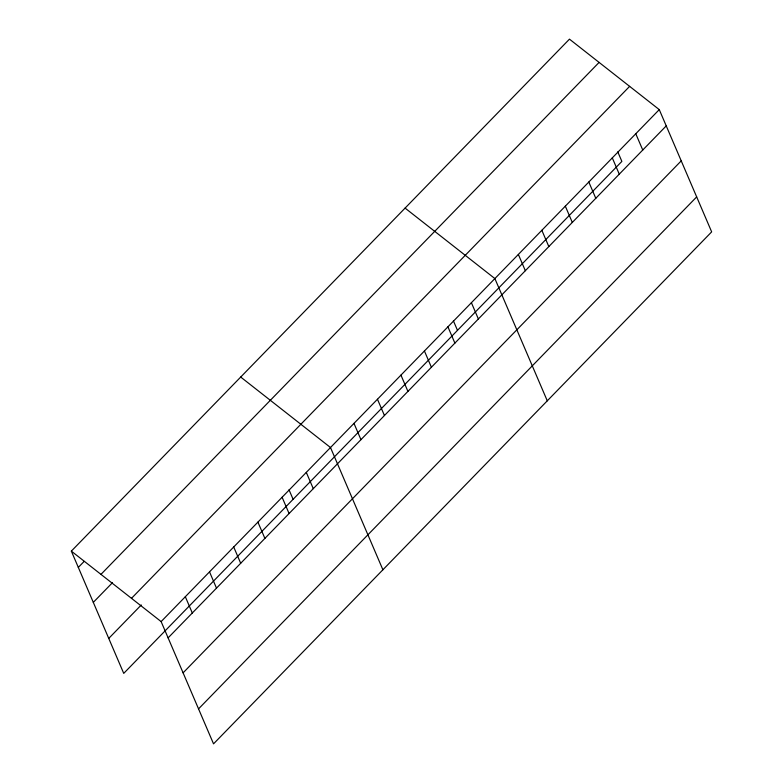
<?xml version="1.0" encoding="UTF-8"?>
<svg xmlns="http://www.w3.org/2000/svg" width="783" height="783" viewBox="0 0 783 783"><rect width="100%" height="100%" fill="white"/><g stroke="black" fill="none" stroke-linecap="round" stroke-linejoin="round"><path stroke-width="1.17" d="M71.341 551.124L569.466 39.15L659.266 109.62L711.659 231.876L213.534 743.85L161.132 621.594L71.341 551.124L123.734 673.38L621.868 161.406L617.777 151.873M78.31 567.401L84.153 561.401M100.968 574.379L599.103 62.405M93.304 602.372L112.488 582.65M131.495 598.339L629.63 86.365M108.749 638.409L141.283 604.965M161.132 621.594L659.266 109.62M168.11 637.871L666.235 125.897M183.095 672.842L681.23 160.867M198.539 708.879L696.674 196.905M405.085 208.102L494.876 278.572L547.278 400.827M240.704 377.054L330.495 447.524L382.897 569.779M635.776 133.756L642.755 150.033M612.296 157.892L619.275 174.169M588.816 182.028L595.785 198.305M565.326 206.164L572.304 222.441M541.846 230.3L548.824 246.576M518.366 254.436L525.334 270.712M471.395 302.708L478.374 318.984M453.396 320.824L457.487 330.357M447.915 326.844L454.894 343.12M424.425 350.98L431.404 367.256M400.945 375.116L407.923 391.392M377.465 399.252L384.443 415.528M353.985 423.388L360.953 439.664M306.3 472.384L313.278 488.661M289.015 489.776L293.106 499.309M282.105 497.254L289.084 513.531M257.91 522.124L264.889 538.401M233.716 546.994L240.694 563.271M209.521 571.854L216.499 588.131M185.326 596.724L192.305 613.001"/></g></svg>
